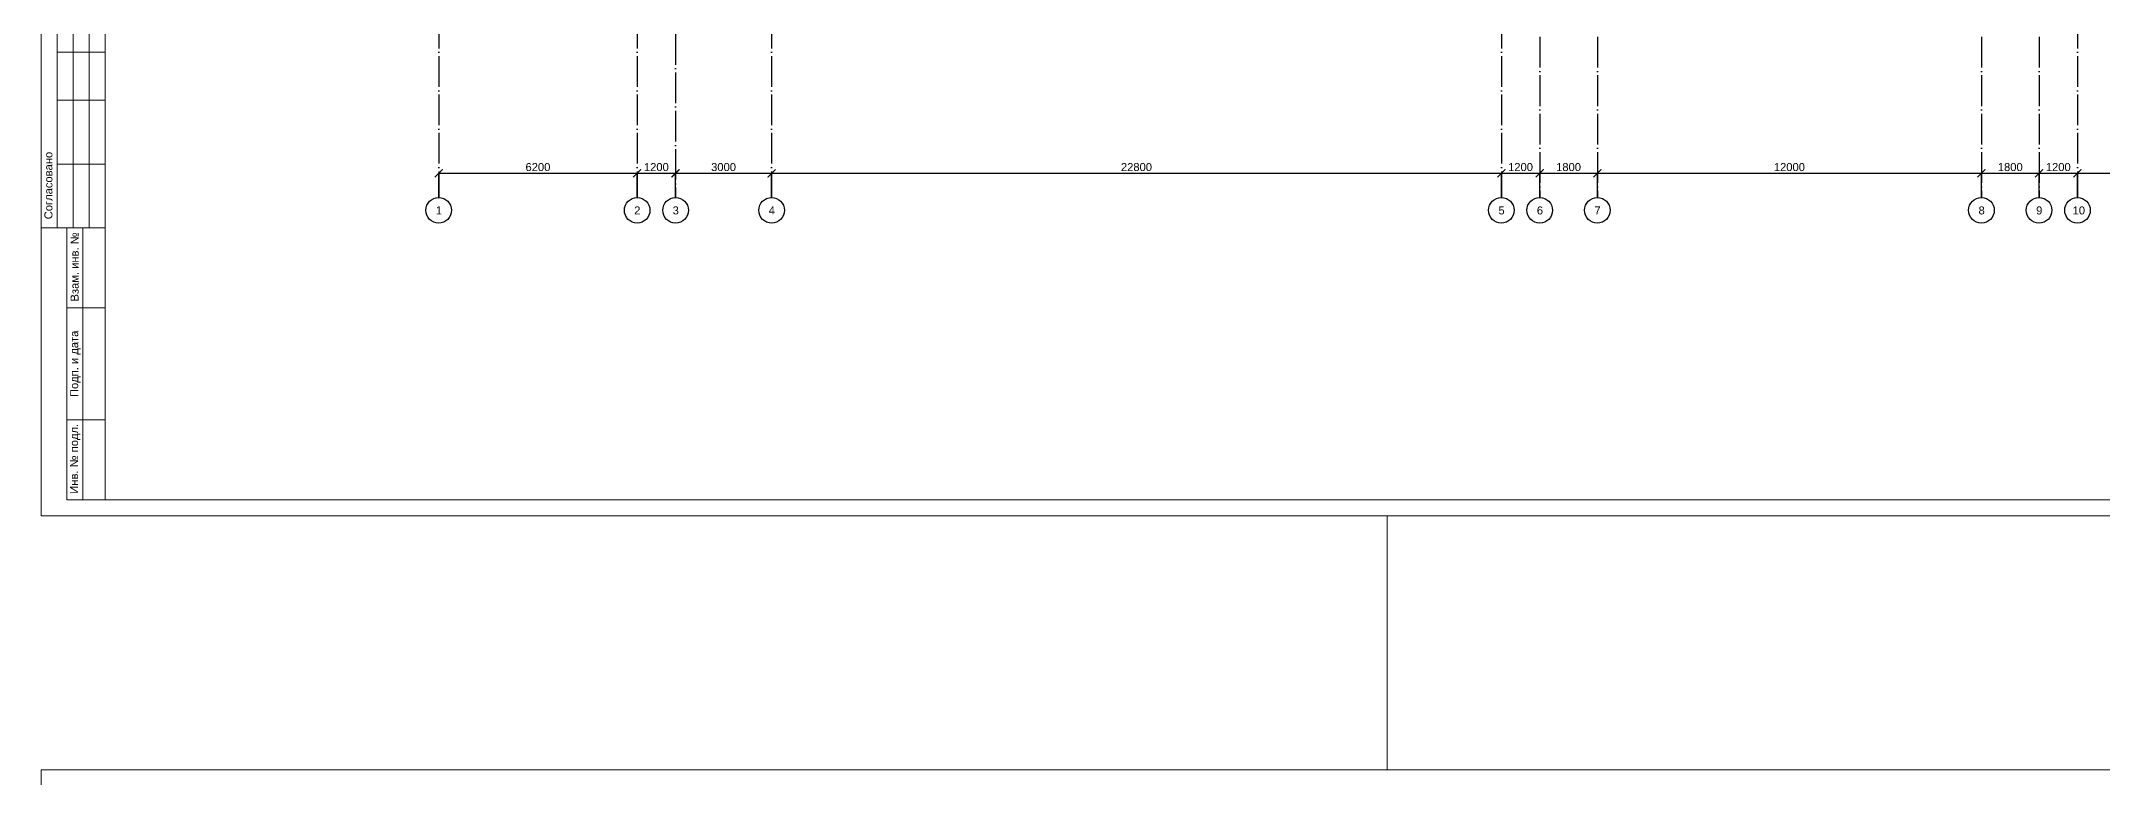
# Model space of a CAD drawing. Header units: millimetres. Extents: x 1982 to 10001982, y -1005230 to 4320529.
# Drawn here: x 2200547 to 2264955, y 1182600 to 1205618 of the extents above; entities that cross this region are included whole.
import ezdxf
from ezdxf.enums import TextEntityAlignment as Align

# ---------------------------------------------------------------- set-up
doc = ezdxf.new("R2010")
doc.units = ezdxf.units.MM
doc.linetypes.add('ACAD_ISO04W100', pattern=[30, 24, -3, 0, -3])
doc.layers.add('Level 50', color=7, linetype='Continuous', lineweight=0)
doc.layers.add('Level 63', color=7, linetype='Continuous', lineweight=0)
for name, color, linetype in [('Оси', 30, 'Continuous'), ('Осн надпись', 7, 'Continuous'), ('размеры оси', 163, 'Continuous')]:
    doc.layers.add(name, color=color, linetype=linetype)
doc.styles.get("Standard").update_dxf_attribs({"font": 'arial.ttf'})
doc.styles.add('Style-Arial', font='arial.ttf')
doc.dimstyles.new('100', dxfattribs={"dimtxt": 250, "dimasz": 250, "dimexe": 1.25, "dimexo": 0.625, "dimgap": 65, "dimtad": 1, "dimtxsty": 'Standard', "dimblk": 'ARCHTICK', "dimcen": 250, "dimadec": 0, "dimazin": 0, "dimtfac": 1, "dimtmove": 0, "dimatfit": 3, "dimldrblk": 'ARCHTICK', "dimfxl": 1, "dimarcsym": 0})

# ---------------------------------------------------------------- blocks, each defined once
blk = doc.blocks.new('_ArchTick')
at = {"color": 0, "linetype": 'ByBlock', "const_width": 0.15}
blk.add_lwpolyline([(-0.5, -0.5), (0.5, 0.5)], dxfattribs=at)
blk = doc.blocks.new('*D224')
at = {"layer": 'Defpoints', "color": 0, "lineweight": 0, "transparency": 16777216}
for p in [(2219165, 1201491), (2212965, 1200734), (2219165, 1200734)]:
    blk.add_point(p, dxfattribs=at)
at = {"layer": 'размеры оси', "color": 0, "lineweight": -2, "transparency": 16777216}
for p, q in [((2212965, 1200735), (2212965, 1201492)), ((2212965, 1201491), (2219165, 1201491)), ((2219165, 1200735), (2219165, 1201492))]:
    blk.add_line(p, q, dxfattribs=at)
at = {"layer": 'размеры оси', "color": 0, "lineweight": -2, "transparency": 16777216, "xscale": 250, "yscale": 250, "zscale": 250, "rotation": 180}
blk.add_blockref('_ArchTick', (2212965, 1201491), dxfattribs=at)
at = {"layer": 'размеры оси', "color": 0, "lineweight": -2, "transparency": 16777216, "xscale": 250, "yscale": 250, "zscale": 250}
blk.add_blockref('_ArchTick', (2219165, 1201491), dxfattribs=at)
at = {"layer": 'размеры оси', "color": 0, "transparency": 16777216, "insert": (2216065, 1201684), "char_height": 250, "attachment_point": 5}
blk.add_mtext('6200', dxfattribs=at)
blk = doc.blocks.new('*D225')
at = {"layer": 'Defpoints', "color": 0, "lineweight": 0, "transparency": 16777216}
for p in [(2220365, 1201491), (2219165, 1200734), (2220365, 1200734)]:
    blk.add_point(p, dxfattribs=at)
at = {"layer": 'размеры оси', "color": 0, "lineweight": -2, "transparency": 16777216}
for p, q in [((2219165, 1200735), (2219165, 1201492)), ((2219165, 1201491), (2220365, 1201491)), ((2220365, 1200735), (2220365, 1201492))]:
    blk.add_line(p, q, dxfattribs=at)
at = {"layer": 'размеры оси', "color": 0, "lineweight": -2, "transparency": 16777216, "xscale": 250, "yscale": 250, "zscale": 250, "rotation": 180}
blk.add_blockref('_ArchTick', (2219165, 1201491), dxfattribs=at)
at = {"layer": 'размеры оси', "color": 0, "lineweight": -2, "transparency": 16777216, "xscale": 250, "yscale": 250, "zscale": 250}
blk.add_blockref('_ArchTick', (2220365, 1201491), dxfattribs=at)
at = {"layer": 'размеры оси', "color": 0, "transparency": 16777216, "insert": (2219765, 1201684), "char_height": 250, "attachment_point": 5}
blk.add_mtext('1200', dxfattribs=at)
blk = doc.blocks.new('*D233')
at = {"layer": 'Defpoints', "color": 0, "lineweight": 0, "transparency": 16777216}
for p in [(2223365, 1201491), (2220365, 1200734), (2223365, 1200734)]:
    blk.add_point(p, dxfattribs=at)
at = {"layer": 'размеры оси', "color": 0, "lineweight": -2, "transparency": 16777216}
for p, q in [((2220365, 1200735), (2220365, 1201492)), ((2220365, 1201491), (2223365, 1201491)), ((2223365, 1200735), (2223365, 1201492))]:
    blk.add_line(p, q, dxfattribs=at)
at = {"layer": 'размеры оси', "color": 0, "lineweight": -2, "transparency": 16777216, "xscale": 250, "yscale": 250, "zscale": 250, "rotation": 180}
blk.add_blockref('_ArchTick', (2220365, 1201491), dxfattribs=at)
at = {"layer": 'размеры оси', "color": 0, "lineweight": -2, "transparency": 16777216, "xscale": 250, "yscale": 250, "zscale": 250}
blk.add_blockref('_ArchTick', (2223365, 1201491), dxfattribs=at)
at = {"layer": 'размеры оси', "color": 0, "transparency": 16777216, "insert": (2221865, 1201684), "char_height": 250, "attachment_point": 5}
blk.add_mtext('3000', dxfattribs=at)
blk = doc.blocks.new('*D234')
at = {"layer": 'Defpoints', "color": 0, "lineweight": 0, "transparency": 16777216}
for p in [(2246165, 1201491), (2223365, 1200734), (2246165, 1200734)]:
    blk.add_point(p, dxfattribs=at)
at = {"layer": 'размеры оси', "color": 0, "lineweight": -2, "transparency": 16777216}
for p, q in [((2223365, 1200735), (2223365, 1201492)), ((2223365, 1201491), (2246165, 1201491)), ((2246165, 1200735), (2246165, 1201492))]:
    blk.add_line(p, q, dxfattribs=at)
at = {"layer": 'размеры оси', "color": 0, "lineweight": -2, "transparency": 16777216, "xscale": 250, "yscale": 250, "zscale": 250, "rotation": 180}
blk.add_blockref('_ArchTick', (2223365, 1201491), dxfattribs=at)
at = {"layer": 'размеры оси', "color": 0, "lineweight": -2, "transparency": 16777216, "xscale": 250, "yscale": 250, "zscale": 250}
blk.add_blockref('_ArchTick', (2246165, 1201491), dxfattribs=at)
at = {"layer": 'размеры оси', "color": 0, "transparency": 16777216, "insert": (2234765, 1201684), "char_height": 250, "attachment_point": 5}
blk.add_mtext('22800', dxfattribs=at)
blk = doc.blocks.new('*D235')
at = {"layer": 'Defpoints', "color": 0, "lineweight": 0, "transparency": 16777216}
for p in [(2247365, 1201491), (2246165, 1200734), (2247365, 1200734)]:
    blk.add_point(p, dxfattribs=at)
at = {"layer": 'размеры оси', "color": 0, "lineweight": -2, "transparency": 16777216}
for p, q in [((2246165, 1200735), (2246165, 1201492)), ((2246165, 1201491), (2247365, 1201491)), ((2247365, 1200735), (2247365, 1201492))]:
    blk.add_line(p, q, dxfattribs=at)
at = {"layer": 'размеры оси', "color": 0, "lineweight": -2, "transparency": 16777216, "xscale": 250, "yscale": 250, "zscale": 250, "rotation": 180}
blk.add_blockref('_ArchTick', (2246165, 1201491), dxfattribs=at)
at = {"layer": 'размеры оси', "color": 0, "lineweight": -2, "transparency": 16777216, "xscale": 250, "yscale": 250, "zscale": 250}
blk.add_blockref('_ArchTick', (2247365, 1201491), dxfattribs=at)
at = {"layer": 'размеры оси', "color": 0, "transparency": 16777216, "insert": (2246765, 1201684), "char_height": 250, "attachment_point": 5}
blk.add_mtext('1200', dxfattribs=at)
blk = doc.blocks.new('*D236')
at = {"layer": 'Defpoints', "color": 0, "lineweight": 0, "transparency": 16777216}
for p in [(2249165, 1201491), (2247365, 1200734), (2249165, 1200734)]:
    blk.add_point(p, dxfattribs=at)
at = {"layer": 'размеры оси', "color": 0, "lineweight": -2, "transparency": 16777216}
for p, q in [((2247365, 1200735), (2247365, 1201492)), ((2247365, 1201491), (2249165, 1201491)), ((2249165, 1200735), (2249165, 1201492))]:
    blk.add_line(p, q, dxfattribs=at)
at = {"layer": 'размеры оси', "color": 0, "lineweight": -2, "transparency": 16777216, "xscale": 250, "yscale": 250, "zscale": 250, "rotation": 180}
blk.add_blockref('_ArchTick', (2247365, 1201491), dxfattribs=at)
at = {"layer": 'размеры оси', "color": 0, "lineweight": -2, "transparency": 16777216, "xscale": 250, "yscale": 250, "zscale": 250}
blk.add_blockref('_ArchTick', (2249165, 1201491), dxfattribs=at)
at = {"layer": 'размеры оси', "color": 0, "transparency": 16777216, "insert": (2248265, 1201684), "char_height": 250, "attachment_point": 5}
blk.add_mtext('1800', dxfattribs=at)
blk = doc.blocks.new('*D237')
at = {"layer": 'Defpoints', "color": 0, "lineweight": 0, "transparency": 16777216}
for p in [(2261165, 1201491), (2249165, 1200734), (2261165, 1200734)]:
    blk.add_point(p, dxfattribs=at)
at = {"layer": 'размеры оси', "color": 0, "lineweight": -2, "transparency": 16777216}
for p, q in [((2249165, 1200735), (2249165, 1201492)), ((2249165, 1201491), (2261165, 1201491)), ((2261165, 1200735), (2261165, 1201492))]:
    blk.add_line(p, q, dxfattribs=at)
at = {"layer": 'размеры оси', "color": 0, "lineweight": -2, "transparency": 16777216, "xscale": 250, "yscale": 250, "zscale": 250, "rotation": 180}
blk.add_blockref('_ArchTick', (2249165, 1201491), dxfattribs=at)
at = {"layer": 'размеры оси', "color": 0, "lineweight": -2, "transparency": 16777216, "xscale": 250, "yscale": 250, "zscale": 250}
blk.add_blockref('_ArchTick', (2261165, 1201491), dxfattribs=at)
at = {"layer": 'размеры оси', "color": 0, "transparency": 16777216, "insert": (2255165, 1201684), "char_height": 250, "attachment_point": 5}
blk.add_mtext('12000', dxfattribs=at)
blk = doc.blocks.new('*D241')
at = {"layer": 'Defpoints', "color": 0, "lineweight": 0, "transparency": 16777216}
for p in [(2262965, 1201491), (2261165, 1200734), (2262965, 1200734)]:
    blk.add_point(p, dxfattribs=at)
at = {"layer": 'размеры оси', "color": 0, "lineweight": -2, "transparency": 16777216}
for p, q in [((2261165, 1200735), (2261165, 1201492)), ((2261165, 1201491), (2262965, 1201491)), ((2262965, 1200735), (2262965, 1201492))]:
    blk.add_line(p, q, dxfattribs=at)
at = {"layer": 'размеры оси', "color": 0, "lineweight": -2, "transparency": 16777216, "xscale": 250, "yscale": 250, "zscale": 250, "rotation": 180}
blk.add_blockref('_ArchTick', (2261165, 1201491), dxfattribs=at)
at = {"layer": 'размеры оси', "color": 0, "lineweight": -2, "transparency": 16777216, "xscale": 250, "yscale": 250, "zscale": 250}
blk.add_blockref('_ArchTick', (2262965, 1201491), dxfattribs=at)
at = {"layer": 'размеры оси', "color": 0, "transparency": 16777216, "insert": (2262065, 1201684), "char_height": 250, "attachment_point": 5}
blk.add_mtext('1800', dxfattribs=at)
blk = doc.blocks.new('*D242')
at = {"layer": 'Defpoints', "color": 0, "lineweight": 0, "transparency": 16777216}
for p in [(2264165, 1201491), (2262965, 1200734), (2264165, 1200734)]:
    blk.add_point(p, dxfattribs=at)
at = {"layer": 'размеры оси', "color": 0, "lineweight": -2, "transparency": 16777216}
for p, q in [((2262965, 1200735), (2262965, 1201492)), ((2262965, 1201491), (2264165, 1201491)), ((2264165, 1200735), (2264165, 1201492))]:
    blk.add_line(p, q, dxfattribs=at)
at = {"layer": 'размеры оси', "color": 0, "lineweight": -2, "transparency": 16777216, "xscale": 250, "yscale": 250, "zscale": 250, "rotation": 180}
blk.add_blockref('_ArchTick', (2262965, 1201491), dxfattribs=at)
at = {"layer": 'размеры оси', "color": 0, "lineweight": -2, "transparency": 16777216, "xscale": 250, "yscale": 250, "zscale": 250}
blk.add_blockref('_ArchTick', (2264165, 1201491), dxfattribs=at)
at = {"layer": 'размеры оси', "color": 0, "transparency": 16777216, "insert": (2263565, 1201684), "char_height": 250, "attachment_point": 5}
blk.add_mtext('1200', dxfattribs=at)
blk = doc.blocks.new('*D243')
at = {"layer": 'Defpoints', "color": 0, "lineweight": 0, "transparency": 16777216}
for p in [(2286965, 1201491), (2264165, 1200734), (2286965, 1200734)]:
    blk.add_point(p, dxfattribs=at)
at = {"layer": 'размеры оси', "color": 0, "lineweight": -2, "transparency": 16777216}
for p, q in [((2264165, 1200735), (2264165, 1201492)), ((2264165, 1201491), (2286965, 1201491)), ((2286965, 1200735), (2286965, 1201492))]:
    blk.add_line(p, q, dxfattribs=at)
at = {"layer": 'размеры оси', "color": 0, "lineweight": -2, "transparency": 16777216, "xscale": 250, "yscale": 250, "zscale": 250, "rotation": 180}
blk.add_blockref('_ArchTick', (2264165, 1201491), dxfattribs=at)
at = {"layer": 'размеры оси', "color": 0, "lineweight": -2, "transparency": 16777216, "xscale": 250, "yscale": 250, "zscale": 250}
blk.add_blockref('_ArchTick', (2286965, 1201491), dxfattribs=at)
at = {"layer": 'размеры оси', "color": 0, "transparency": 16777216, "insert": (2275565, 1201684), "char_height": 250, "attachment_point": 5}
blk.add_mtext('22800', dxfattribs=at)
blk = doc.blocks.new('*U49')
at = {"color": 7, "linetype": 'Continuous', "lineweight": 0}
for p, q in [((-21.025, 29.7), (-21.025, 34.988)), ((-21.025, -34.987), (-21.025, -29.7))]:
    blk.add_line(p, q, dxfattribs=at)
at = {"color": 7, "linetype": 'Continuous', "lineweight": 0, "flags": 128}
blk.add_lwpolyline([(63.075, 29.7), (63.075, -29.7), (-63.075, -29.7), (-63.075, 29.7), (63.075, 29.7)], close=True, dxfattribs=at)
at = {"layer": 'Level 50', "color": 7, "linetype": 'Continuous', "lineweight": 13}
for p, q in [((-61.075, 29.2), (-61.075, -29.2)), ((62.575, -29.2), (-62.275, -29.2))]:
    blk.add_line(p, q, dxfattribs=at)
at = {"layer": 'Level 63', "color": 7, "linetype": 'Continuous', "lineweight": 13}
for p, q in [((-62.575, -14.2), (-62.575, -20.7)), ((-62.075, -14.2), (-62.075, -20.7)), ((-61.575, -14.2), (-61.575, -20.7)), ((-62.575, -15.2), (-61.075, -15.2)), ((-62.575, -16.7), (-61.075, -16.7)), ((-62.575, -18.7), (-61.075, -18.7)), ((-63.075, -20.7), (-61.075, -20.7)), ((-62.275, -20.7), (-61.075, -20.7)), ((-61.775, -29.2), (-61.775, -20.7)), ((-62.275, -23.2), (-61.075, -23.2)), ((-62.275, -26.7), (-61.075, -26.7))]:
    blk.add_line(p, q, dxfattribs=at)
at = {"layer": 'Level 63', "color": 7, "linetype": 'Continuous', "lineweight": 13, "flags": 128}
blk.add_lwpolyline([(-62.275, -29.2), (-62.275, -20.7)], dxfattribs=at)
at = {"layer": 'Level 63', "color": 7, "linetype": 'Continuous', "lineweight": 0, "style": 'Style-Arial'}
for s, p in [('Согласовано', (-62.851, -19.373)), ('Взам. инв. №', (-62.032, -21.916)), ('Подп. и дата', (-62.045, -24.945)), ('Инв. № подл.', (-62.05, -27.913))]:
    blk.add_text(s, height=0.25002, rotation=90, dxfattribs=at).set_placement(p, align=Align.MIDDLE_CENTER)

msp = doc.modelspace()

# ---------------------------------------------------------------- linework, layer by layer
at = {"layer": 'Оси', "linetype": 'ACAD_ISO04W100', "ltscale": 40}
for p, q in [((2212965.446, 1244755.29), (2212965.446, 1200733.913)), ((2219165.446, 1244755.29), (2219165.446, 1200733.913)), ((2223365.446, 1244755.29), (2223365.446, 1200733.913)), ((2246165.446, 1244755.29), (2246165.446, 1200733.913)), ((2264165.446, 1244755.29), (2264165.446, 1200733.913)), ((2247365.446, 1240555.29), (2247365.446, 1200733.913)), ((2249165.446, 1240555.29), (2249165.446, 1200733.913)), ((2261165.446, 1240555.29), (2261165.446, 1200733.913)), ((2262965.446, 1240555.29), (2262965.446, 1200733.913)), ((2220365.446, 1221445.555), (2220365.446, 1200733.913))]:
    msp.add_line(p, q, dxfattribs=at)
at = {"layer": 'Осн надпись', "ltscale": 40}
for centre in [(2212965.446, 1200333.913), (2219165.446, 1200333.913), (2220365.446, 1200333.913), (2223365.446, 1200333.913), (2246165.446, 1200333.913), (2247365.446, 1200333.913), (2249165.446, 1200333.913), (2261165.446, 1200333.913), (2262965.446, 1200333.913), (2264165.446, 1200333.913)]:
    msp.add_circle(centre, 400, dxfattribs=at)

# ---------------------------------------------------------------- block references
at = {"layer": 'Level 50', "color": 7, "linetype": 'Continuous', "lineweight": 13, "xscale": 1000, "yscale": 1000, "zscale": 1000}
for p in [(2263621.875, 1220481.21), (2263621.875, 1153149.979)]:
    msp.add_blockref('*U49', p, dxfattribs=at)

# ---------------------------------------------------------------- texts
at = {"layer": 'Осн надпись', "char_height": 250, "attachment_point": 1}
for s, insert in [('1', (2212874.013, 1200455.795)), ('2', (2219074.013, 1200455.795)), ('3', (2220274.013, 1200455.795)), ('4', (2223274.013, 1200455.795)), ('5', (2246074.013, 1200455.795)), ('6', (2247274.013, 1200455.795)), ('7', (2249074.013, 1200455.795)), ('8', (2261074.013, 1200455.795)), ('9', (2262874.013, 1200455.795)), ('10', (2264012.907, 1200455.795))]:
    msp.add_mtext_dynamic_manual_height_columns(s, width=250, gutter_width=12.5, heights=[0], dxfattribs=dict(at, insert=insert))

# ---------------------------------------------------------------- dimensions: what is measured, and where the dimension line sits
at = {"layer": 'размеры оси'}
for base, p1, p2, override, picture, middle in [((2219165.446, 1201491.107), (2212965.446, 1200733.913), (2219165.446, 1200733.913), {"dimfxl": 0}, '*D224', (2216065.446, 1201683.75)), ((2220365.446, 1201491.107), (2219165.446, 1200733.913), (2220365.446, 1200733.913), {"dimtmove": 1, "dimfxl": 0}, '*D225', (2219765.446, 1201683.75)), ((2223365.446, 1201491.107), (2220365.446, 1200733.913), (2223365.446, 1200733.913), {"dimtmove": 1, "dimfxl": 0}, '*D233', (2221865.446, 1201683.835)), ((2246165.446, 1201491.107), (2223365.446, 1200733.913), (2246165.446, 1200733.913), {"dimtmove": 1, "dimfxl": 0}, '*D234', (2234765.446, 1201683.75)), ((2247365.446, 1201491.107), (2246165.446, 1200733.913), (2247365.446, 1200733.913), {"dimtmove": 1, "dimfxl": 0}, '*D235', (2246765.446, 1201683.75)), ((2249165.446, 1201491.107), (2247365.446, 1200733.913), (2249165.446, 1200733.913), {"dimtmove": 1, "dimfxl": 0}, '*D236', (2248265.446, 1201683.75)), ((2261165.446, 1201491.107), (2249165.446, 1200733.913), (2261165.446, 1200733.913), {"dimtmove": 1, "dimfxl": 0}, '*D237', (2255165.446, 1201683.75)), ((2262965.446, 1201491.107), (2261165.446, 1200733.913), (2262965.446, 1200733.913), {"dimtmove": 1, "dimfxl": 0}, '*D241', (2262065.446, 1201683.75)), ((2264165.446, 1201491.107), (2262965.446, 1200733.913), (2264165.446, 1200733.913), {"dimtmove": 1, "dimfxl": 0}, '*D242', (2263565.446, 1201683.75)), ((2286965.446, 1201491.107), (2264165.446, 1200733.913), (2286965.446, 1200733.913), {"dimtmove": 1, "dimfxl": 0}, '*D243', (2275565.446, 1201683.75))]:
    dim = msp.add_linear_dim(base=base, p1=p1, p2=p2, dimstyle='100', override=override, dxfattribs=at)
    dim.commit()
    dim.dimension.update_dxf_attribs({"geometry": picture, "text_midpoint": middle})

doc.saveas('drawing.dxf')
